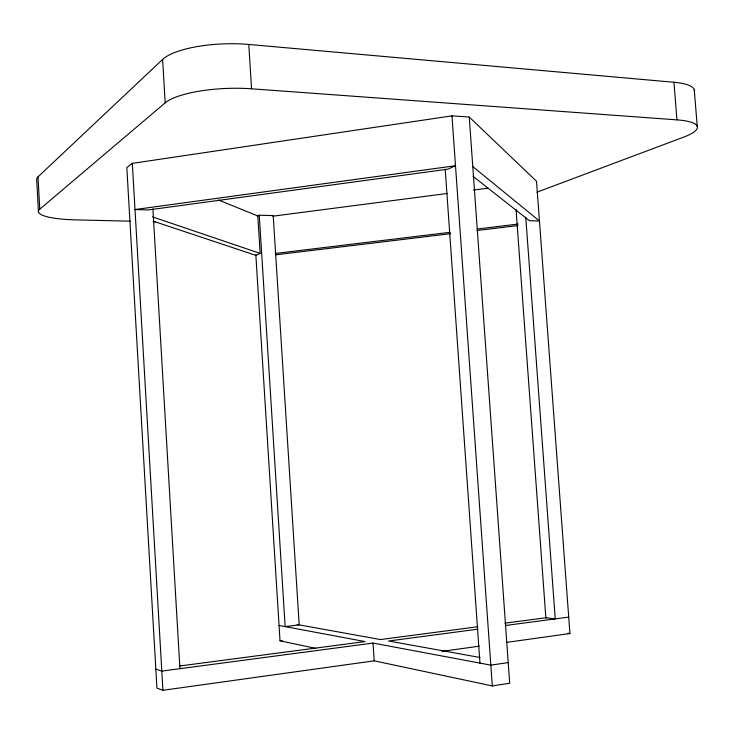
<?xml version="1.0" encoding="UTF-8"?>
<svg xmlns="http://www.w3.org/2000/svg" width="734" height="734" viewBox="0 0 734 734"><rect width="100%" height="100%" fill="white"/><g stroke="black" fill="none" stroke-linecap="round" stroke-linejoin="round"><path stroke-width="1.1" d="M38.443 211.75L36.7 179.711A49.178 10.762 -1.3 0 1 38.012 176.857L162.609 59.436A65.014 19.68 -2.2 0 1 248.78 44.453L673.94 82.263A56.582 13.992 -7.1 0 1 694.364 91.53M130.331 221.191L75.418 219.861A49.233 9.661 -1.6 0 1 39.764 209.181L165.187 102.852A65.115 17.671 -2.4 0 1 251.569 88.796L676.931 119.862A56.646 12.561 -6.7 0 1 683.895 137.047L536.939 192.189M132.322 163.361L126.826 167.627L156.929 688.088L162.92 690.29L374.202 660.829L492.303 685.941L509.69 683.235L469.246 117.045L451.97 115.862L132.322 163.361L162.92 690.29M257.35 216.209L259.258 215.218L273.204 215.603L299.188 624.891L285.141 626.607L259.258 215.218M218.604 200.043L257.808 215.961L260.166 253.413L255.863 255.349L153.232 221.163M508.212 662.573L490.835 665.142L373.028 643.076L161.801 671.096L155.837 669.133M441.886 651.388L479.284 646.177M506.478 642.388L569.933 633.543L536.517 181.252L469.246 117.045M478.091 629.139L388.589 641.011L479.999 657.49M505.276 625.524L568.722 617.111M272.874 216.2L447.318 193.464M473.366 190.06L488.092 188.143M179.582 666.013L365.064 641.58L279.067 625.469M477.797 626.735L380.496 639.553L297.123 624.515M504.946 623.157L546.812 617.643M255.827 254.781L280.021 640.8L282.168 640.534M275.232 253.469L450.052 232.311M477.293 229.017L518.167 224.063M275.406 254.845L450.74 233.678M476.926 230.522L517.91 225.577M153.204 221.741L155.498 221.796M567.832 633.259L569.933 633.543M280.021 640.8L315.849 648.425M152.516 216.897L260.166 253.413M473.035 176.343L529.379 220.705L539.453 220.989L472.788 166.59M694.281 89.686L697.236 126.386M673.94 82.263L676.931 119.862M525.755 217.172L555.225 618.9L545.848 617.771L516.03 209.263M451.97 115.862L492.303 685.941M445.208 169.114L479.953 663.105M373.028 643.076L374.202 660.829M248.78 44.453L251.569 88.796M162.609 59.436L165.187 102.852M152.901 208.777L179.931 668.692M38.012 176.857L39.764 209.181M455.502 165.746L447.813 169.187L148.507 209.924L135.001 209.539L455.502 165.746"/></g></svg>
